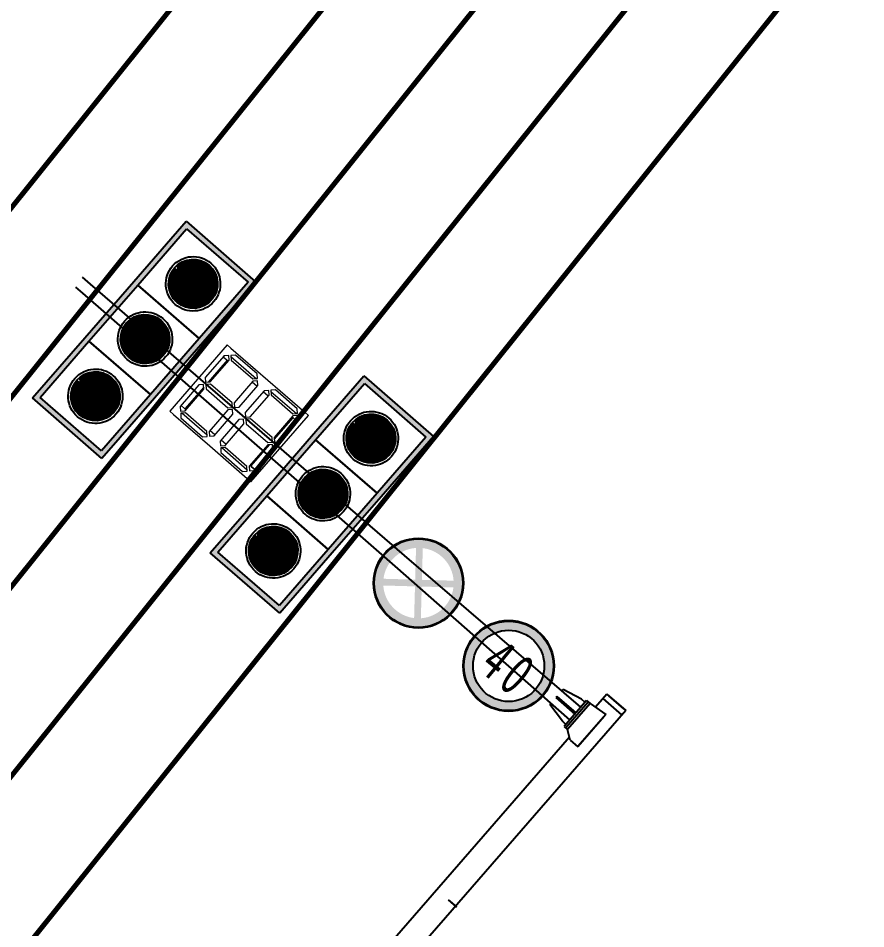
# Model space of a CAD drawing. Header units: millimetres. Extents: x 67532 to 67858, y 50657 to 50929.
# Drawn here: x 67722.44 to 67747.48, y 50807.34 to 50834.24 of the extents above; entities that cross this region are included whole.
import ezdxf

# ---------------------------------------------------------------- set-up
doc = ezdxf.new("R2010")
doc.units = ezdxf.units.MM
doc.linetypes.add('JTSS01', pattern=[6, 2, -4])
doc.layers.add('@-交通信号', color=7, linetype='Continuous')
doc.layers.add('@-交通标志', color=7, linetype='Continuous')
doc.layers.add('@-道路标线', color=7, linetype='Continuous', lineweight=0)
doc.styles.add('标线文字样式', font='simhei.ttf')

# ---------------------------------------------------------------- blocks, each defined once
blk = doc.blocks.new('A$C5D3B22B4')
at = {"layer": '@-交通信号'}
for p, q in [((0.441, 17.242), (1.178, 17.242)), ((0.441, 17.242), (0.441, 16.724)), ((1.105, 17.242), (0.515, 17.242)), ((1.105, 17.242), (0.515, 17.242)), ((0.515, 17.242), (0.515, 17.242)), ((0.515, 17.242), (0.515, 17.242)), ((0.515, 17.242), (0.515, 17.242)), ((1.178, 17.242), (1.178, 0.081)), ((1.178, 17.074), (0.441, 17.074)), ((0.115, 16.703), (0.115, 15.694)), ((0.115, 16.703), (0.25, 16.703)), ((0.182, 16.703), (0.182, 15.694)), ((0.25, 16.703), (0.81, 16.764)), ((0.25, 16.703), (0.25, 15.694)), ((0.81, 16.764), (0.81, 15.512)), ((0.81, 15.511), (0.81, 16.694)), ((0.115, 16.441), (-6.759, 16.405)), ((-0.022, 16.635), (-0.628, 16.498)), ((-0.628, 16.498), (-0.628, 16.439)), ((0.115, 16.635), (-0.022, 16.635)), ((-19.019, 16.368), (-19.33, 16.367)), ((-13.857, 16.384), (-19.019, 16.368)), ((-6.759, 16.405), (-13.857, 16.384)), ((-0.627, 16.22), (-0.627, 16.177)), ((-0.627, 16.22), (0.115, 16.22)), ((-0.627, 16.177), (0.115, 16.177)), ((-19.019, 16.015), (-19.294, 16.017)), ((-13.854, 16.004), (-19.019, 16.015)), ((-6.759, 15.99), (-13.854, 16.004)), ((0.115, 15.955), (-6.759, 15.99)), ((-0.628, 15.957), (-0.628, 15.91)), ((-0.022, 15.773), (-0.628, 15.91)), ((0.115, 15.773), (-0.022, 15.773)), ((0.115, 15.694), (0.25, 15.694)), ((0.515, 15.504), (0.25, 15.694)), ((0.441, 15.556), (0.441, 0.081)), ((0.515, 15.504), (0.81, 15.504)), ((0.89, 9.581), (1.212, 9.581)), ((0.891, 9.578), (1.215, 9.578)), ((1.178, 4.32), (0.441, 4.32)), ((1.178, 3.24), (0.441, 3.24)), ((1.176, 3.066), (1.299, 3.066)), ((1.299, 3.066), (1.299, 1.941)), ((1.03, 2.16), (0.441, 2.16)), ((1.178, 2.16), (0.441, 2.16)), ((1.176, 2.161), (0.444, 2.161)), ((1.028, 2.161), (0.444, 2.161)), ((1.176, 1.941), (1.299, 1.941)), ((1.178, 1.08), (0.441, 1.08)), ((0.281, 0.819), (0.12, 0.215)), ((0.367, 0.819), (0.281, 0.819)), ((0.441, 0.81), (0.354, 0.81)), ((0.444, 0.819), (0.358, 0.819)), ((0.382, 0.81), (0.436, 0.81)), ((0.711, 0.819), (0.754, 0.819)), ((0.711, 0.81), (0.755, 0.81)), ((0.788, 0.819), (0.788, 0.081)), ((0.788, 0.819), (0.831, 0.819)), ((0.831, 0.819), (0.831, 0.081)), ((1.03, 0.81), (1.084, 0.81)), ((1.176, 0.819), (1.285, 0.819)), ((1.178, 0.81), (1.288, 0.81)), ((1.253, 0.819), (1.362, 0.819)), ((1.362, 0.819), (1.523, 0.215)), ((0, 0.081), (1.62, 0.081)), ((0, 0.081), (0, 0)), ((0, 0), (1.62, 0)), ((0.12, 0.215), (0.12, 0.081)), ((1.523, 0.215), (1.523, 0.081)), ((1.62, 0.081), (1.62, 0))]:
    blk.add_line(p, q, dxfattribs=at)
blk = doc.blocks.new('A$C2B1B455F')
at = {"layer": '@-交通信号'}
h = blk.add_hatch(color=256, dxfattribs=at)
h.paths.add_polyline_path([(0, 2.307), (0, 0.733), (0, -0.733), (0, -2.307), (-1.816, -2.307), (-1.816, -0.733), (-1.816, 0.733), (-1.816, 2.307)])
h.paths.add_polyline_path([(-0.106, 2.2), (-0.106, 0.733), (-0.106, -0.733), (-0.106, -2.2), (-1.71, -2.2), (-1.71, -0.733), (-1.71, 0.733), (-1.71, 2.2)], flags=16)
for p, q in [((-1.816, 0.733), (-1.816, 2.307)), ((-1.816, 2.307), (0, 2.307)), ((-1.71, 0.733), (-1.71, 2.2)), ((-1.71, 2.2), (-0.106, 2.2)), ((-0.106, 2.2), (-0.106, 0.733)), ((0, 2.307), (0, 0.733)), ((-0.931, 1.467), (-1.258, 1.794)), ((-0.919, 1.467), (-1.252, 1.8)), ((-0.907, 1.467), (-1.246, 1.806)), ((-0.902, 1.474), (-1.24, 1.812)), ((-0.902, 1.486), (-1.234, 1.818)), ((-0.902, 1.498), (-1.228, 1.824)), ((-0.902, 1.51), (-1.221, 1.83)), ((-0.902, 1.522), (-1.215, 1.835)), ((-0.902, 1.535), (-1.208, 1.841)), ((-0.902, 1.547), (-1.202, 1.846)), ((-0.902, 1.559), (-1.195, 1.852)), ((-0.902, 1.571), (-1.188, 1.857)), ((-0.902, 1.583), (-1.181, 1.862)), ((-0.902, 1.595), (-1.174, 1.867)), ((-0.902, 1.607), (-1.167, 1.871)), ((-0.902, 1.619), (-1.159, 1.876)), ((-0.902, 1.631), (-1.152, 1.881)), ((-0.902, 1.643), (-1.144, 1.885)), ((-0.902, 1.655), (-1.136, 1.89)), ((-0.902, 1.667), (-1.129, 1.894)), ((-0.902, 1.679), (-1.121, 1.898)), ((-0.902, 1.691), (-1.113, 1.902)), ((-0.902, 1.703), (-1.105, 1.906)), ((-0.902, 1.715), (-1.096, 1.91)), ((-0.902, 1.727), (-1.088, 1.913)), ((-0.902, 1.739), (-1.079, 1.917)), ((-0.902, 1.751), (-1.071, 1.92)), ((-0.902, 1.763), (-1.062, 1.923)), ((-0.902, 1.776), (-1.053, 1.926)), ((-0.902, 1.788), (-1.044, 1.929)), ((-0.902, 1.8), (-1.034, 1.932)), ((-0.902, 1.812), (-1.025, 1.935)), ((-0.902, 1.824), (-1.015, 1.937)), ((-0.902, 1.836), (-1.005, 1.939)), ((-0.902, 1.848), (-0.995, 1.941)), ((-0.902, 1.86), (-0.985, 1.943)), ((-0.902, 1.872), (-0.975, 1.945)), ((-0.902, 1.884), (-0.964, 1.946)), ((-0.902, 1.896), (-0.954, 1.948)), ((-0.902, 1.908), (-0.943, 1.949)), ((-0.902, 1.92), (-0.931, 1.95)), ((-0.902, 1.932), (-0.92, 1.95)), ((-0.902, 1.944), (-0.908, 1.95)), ((-0.425, 1.467), (-0.902, 1.944)), ((-0.437, 1.467), (-0.902, 1.932)), ((-0.449, 1.467), (-0.902, 1.92)), ((-0.461, 1.467), (-0.902, 1.908)), ((-0.473, 1.467), (-0.902, 1.896)), ((-0.485, 1.467), (-0.902, 1.884)), ((-0.497, 1.467), (-0.902, 1.872)), ((-0.509, 1.467), (-0.902, 1.86)), ((-0.522, 1.467), (-0.902, 1.848)), ((-0.534, 1.467), (-0.902, 1.836)), ((-0.546, 1.467), (-0.902, 1.824)), ((-0.558, 1.467), (-0.902, 1.812)), ((-0.57, 1.467), (-0.902, 1.8)), ((-0.419, 1.473), (-0.896, 1.95)), ((-0.419, 1.486), (-0.884, 1.95)), ((-0.42, 1.498), (-0.871, 1.949)), ((-0.421, 1.511), (-0.858, 1.948)), ((-0.422, 1.525), (-0.844, 1.947)), ((-0.424, 1.539), (-0.831, 1.945)), ((-0.427, 1.553), (-0.816, 1.943)), ((-0.429, 1.568), (-0.801, 1.94)), ((-0.433, 1.584), (-0.785, 1.936)), ((-0.437, 1.6), (-0.769, 1.932)), ((-0.443, 1.618), (-0.752, 1.927)), ((-0.449, 1.636), (-0.733, 1.92)), ((-0.457, 1.656), (-0.713, 1.912)), ((-0.467, 1.678), (-0.691, 1.902)), ((-0.48, 1.704), (-0.666, 1.889)), ((-0.499, 1.734), (-0.635, 1.87)), ((-0.538, 1.785), (-0.584, 1.831)), ((-1.208, 1.467), (-1.36, 1.619)), ((-1.196, 1.467), (-1.357, 1.628)), ((-1.184, 1.467), (-1.354, 1.637)), ((-1.172, 1.467), (-1.351, 1.646)), ((-1.16, 1.467), (-1.347, 1.655)), ((-1.148, 1.467), (-1.344, 1.663)), ((-1.136, 1.467), (-1.34, 1.671)), ((-1.124, 1.467), (-1.336, 1.679)), ((-1.112, 1.467), (-1.332, 1.687)), ((-1.1, 1.467), (-1.328, 1.695)), ((-1.088, 1.467), (-1.323, 1.703)), ((-1.076, 1.467), (-1.319, 1.711)), ((-1.064, 1.467), (-1.315, 1.718)), ((-1.052, 1.467), (-1.31, 1.726)), ((-1.04, 1.467), (-1.305, 1.733)), ((-1.028, 1.467), (-1.3, 1.74)), ((-1.016, 1.467), (-1.295, 1.747)), ((-1.003, 1.467), (-1.29, 1.754)), ((-0.991, 1.467), (-1.285, 1.761)), ((-0.979, 1.467), (-1.28, 1.768)), ((-0.967, 1.467), (-1.275, 1.775)), ((-0.955, 1.467), (-1.269, 1.781)), ((-0.943, 1.467), (-1.263, 1.788)), ((-0.582, 1.467), (-0.902, 1.788)), ((-0.594, 1.467), (-0.902, 1.776)), ((-0.606, 1.467), (-0.902, 1.763)), ((-0.618, 1.467), (-0.902, 1.751)), ((-0.63, 1.467), (-0.902, 1.739)), ((-0.642, 1.467), (-0.902, 1.727)), ((-0.654, 1.467), (-0.902, 1.715)), ((-0.666, 1.467), (-0.902, 1.703)), ((-0.678, 1.467), (-0.902, 1.691)), ((-0.69, 1.467), (-0.902, 1.679)), ((-0.702, 1.467), (-0.902, 1.667)), ((-0.714, 1.467), (-0.902, 1.655)), ((-0.726, 1.467), (-0.902, 1.643)), ((-0.738, 1.467), (-0.902, 1.631)), ((-0.75, 1.467), (-0.902, 1.619)), ((-0.906, 0.985), (-1.385, 1.463)), ((-0.918, 0.985), (-1.385, 1.451)), ((-0.931, 0.985), (-1.384, 1.438)), ((-1.293, 1.467), (-1.377, 1.552)), ((-0.902, 0.992), (-1.377, 1.467)), ((-1.281, 1.467), (-1.375, 1.562)), ((-1.269, 1.467), (-1.373, 1.572)), ((-1.256, 1.467), (-1.371, 1.582)), ((-1.244, 1.467), (-1.369, 1.592)), ((-1.232, 1.467), (-1.366, 1.601)), ((-0.902, 1.004), (-1.365, 1.467)), ((-1.22, 1.467), (-1.363, 1.61)), ((-0.902, 1.016), (-1.353, 1.467)), ((-0.902, 1.029), (-1.341, 1.467)), ((-0.902, 1.041), (-1.329, 1.467)), ((-0.902, 1.053), (-1.317, 1.467)), ((-0.902, 1.065), (-1.305, 1.467)), ((-0.902, 1.077), (-1.293, 1.467)), ((-0.902, 1.089), (-1.281, 1.467)), ((-0.902, 1.101), (-1.269, 1.467)), ((-0.902, 1.113), (-1.256, 1.467)), ((-0.902, 1.125), (-1.244, 1.467)), ((-0.902, 1.137), (-1.232, 1.467)), ((-0.902, 1.149), (-1.22, 1.467)), ((-0.902, 1.161), (-1.208, 1.467)), ((-0.902, 1.173), (-1.196, 1.467)), ((-0.902, 1.185), (-1.184, 1.467)), ((-0.902, 1.197), (-1.172, 1.467)), ((-0.902, 1.209), (-1.16, 1.467)), ((-0.902, 1.221), (-1.148, 1.467)), ((-0.902, 1.233), (-1.136, 1.467)), ((-0.902, 1.245), (-1.124, 1.467)), ((-0.902, 1.257), (-1.112, 1.467)), ((-0.902, 1.269), (-1.1, 1.467)), ((-0.902, 1.282), (-1.088, 1.467)), ((-0.902, 1.294), (-1.076, 1.467)), ((-0.902, 1.306), (-1.064, 1.467)), ((-0.902, 1.318), (-1.052, 1.467)), ((-0.902, 1.33), (-1.04, 1.467)), ((-0.902, 1.342), (-1.028, 1.467)), ((-0.902, 1.354), (-1.016, 1.467)), ((-0.902, 1.366), (-1.003, 1.467)), ((-0.902, 1.378), (-0.991, 1.467)), ((-0.902, 1.39), (-0.979, 1.467)), ((-0.902, 1.402), (-0.967, 1.467)), ((-0.902, 1.414), (-0.955, 1.467)), ((-0.902, 1.426), (-0.943, 1.467)), ((-0.902, 1.438), (-0.931, 1.467)), ((-0.902, 1.45), (-0.919, 1.467)), ((-0.902, 1.462), (-0.907, 1.467)), ((-0.763, 1.467), (-0.902, 1.607)), ((-0.775, 1.467), (-0.902, 1.595)), ((-0.787, 1.467), (-0.902, 1.583)), ((-0.799, 1.467), (-0.902, 1.571)), ((-0.811, 1.467), (-0.902, 1.559)), ((-0.823, 1.467), (-0.902, 1.547)), ((-0.835, 1.467), (-0.902, 1.535)), ((-0.847, 1.467), (-0.902, 1.522)), ((-0.859, 1.467), (-0.902, 1.51)), ((-0.871, 1.467), (-0.902, 1.498)), ((-0.883, 1.467), (-0.902, 1.486)), ((-0.895, 1.467), (-0.902, 1.474)), ((-0.563, 1.123), (-0.902, 1.462)), ((-0.569, 1.117), (-0.902, 1.45)), ((-0.575, 1.112), (-0.902, 1.438)), ((-0.557, 1.129), (-0.895, 1.467)), ((-0.551, 1.136), (-0.883, 1.467)), ((-0.545, 1.142), (-0.871, 1.467)), ((-0.54, 1.148), (-0.859, 1.467)), ((-0.534, 1.155), (-0.847, 1.467)), ((-0.528, 1.161), (-0.835, 1.467)), ((-0.523, 1.168), (-0.823, 1.467)), ((-0.518, 1.175), (-0.811, 1.467)), ((-0.513, 1.181), (-0.799, 1.467)), ((-0.508, 1.188), (-0.787, 1.467)), ((-0.503, 1.196), (-0.775, 1.467)), ((-0.498, 1.203), (-0.763, 1.467)), ((-0.493, 1.21), (-0.75, 1.467)), ((-0.489, 1.218), (-0.738, 1.467)), ((-0.484, 1.225), (-0.726, 1.467)), ((-0.48, 1.233), (-0.714, 1.467)), ((-0.475, 1.241), (-0.702, 1.467)), ((-0.471, 1.249), (-0.69, 1.467)), ((-0.467, 1.257), (-0.678, 1.467)), ((-0.463, 1.265), (-0.666, 1.467)), ((-0.46, 1.273), (-0.654, 1.467)), ((-0.456, 1.282), (-0.642, 1.467)), ((-0.453, 1.29), (-0.63, 1.467)), ((-0.449, 1.299), (-0.618, 1.467)), ((-0.446, 1.308), (-0.606, 1.467)), ((-0.443, 1.317), (-0.594, 1.467)), ((-0.44, 1.326), (-0.582, 1.467)), ((-0.437, 1.335), (-0.57, 1.467)), ((-0.435, 1.345), (-0.558, 1.467)), ((-0.432, 1.354), (-0.546, 1.467)), ((-0.43, 1.364), (-0.534, 1.467)), ((-0.428, 1.374), (-0.522, 1.467)), ((-0.426, 1.384), (-0.509, 1.467)), ((-0.424, 1.394), (-0.497, 1.467)), ((-0.423, 1.405), (-0.485, 1.467)), ((-0.422, 1.416), (-0.473, 1.467)), ((-0.944, 0.986), (-1.383, 1.425)), ((-0.957, 0.988), (-1.382, 1.412)), ((-0.971, 0.99), (-1.38, 1.398)), ((-0.986, 0.992), (-1.378, 1.384)), ((-1.001, 0.995), (-1.375, 1.369)), ((-1.016, 0.998), (-1.371, 1.353)), ((-1.032, 1.002), (-1.367, 1.337)), ((-1.05, 1.008), (-1.362, 1.32)), ((-1.068, 1.014), (-1.355, 1.301)), ((-1.088, 1.022), (-1.348, 1.281)), ((-1.11, 1.031), (-1.338, 1.26)), ((-0.582, 1.106), (-0.902, 1.426)), ((-0.588, 1.1), (-0.902, 1.414)), ((-0.595, 1.095), (-0.902, 1.402)), ((-0.601, 1.089), (-0.902, 1.39)), ((-0.608, 1.084), (-0.902, 1.378)), ((-0.615, 1.079), (-0.902, 1.366)), ((-0.622, 1.074), (-0.902, 1.354)), ((-0.629, 1.069), (-0.902, 1.342)), ((-0.636, 1.064), (-0.902, 1.33)), ((-0.644, 1.059), (-0.902, 1.318)), ((-0.651, 1.055), (-0.902, 1.306)), ((-0.659, 1.05), (-0.902, 1.294)), ((-0.666, 1.046), (-0.902, 1.282)), ((-0.674, 1.042), (-0.902, 1.269)), ((-0.682, 1.037), (-0.902, 1.257)), ((-1.134, 1.044), (-1.325, 1.235)), ((-1.164, 1.062), (-1.307, 1.205)), ((-1.209, 1.095), (-1.274, 1.16)), ((-0.69, 1.033), (-0.902, 1.245)), ((-0.698, 1.03), (-0.902, 1.233)), ((-0.706, 1.026), (-0.902, 1.221)), ((-0.715, 1.022), (-0.902, 1.209)), ((-0.723, 1.019), (-0.902, 1.197)), ((-0.732, 1.015), (-0.902, 1.185)), ((-0.741, 1.012), (-0.902, 1.173)), ((-0.75, 1.009), (-0.902, 1.161)), ((-0.759, 1.006), (-0.902, 1.149)), ((-0.768, 1.003), (-0.902, 1.137)), ((-0.778, 1.001), (-0.902, 1.125)), ((-0.787, 0.998), (-0.902, 1.113)), ((-0.797, 0.996), (-0.902, 1.101)), ((-0.807, 0.994), (-0.902, 1.089)), ((-0.817, 0.992), (-0.902, 1.077)), ((-0.827, 0.99), (-0.902, 1.065)), ((-0.838, 0.989), (-0.902, 1.053)), ((-0.849, 0.987), (-0.902, 1.041)), ((-0.86, 0.986), (-0.902, 1.029)), ((-0.871, 0.985), (-0.902, 1.016)), ((-0.882, 0.985), (-0.902, 1.004)), ((-1.816, -0.733), (-1.816, 0.733)), ((-1.71, 0.733), (-0.106, 0.733)), ((-1.71, -0.733), (-1.71, 0.733)), ((-0.106, 0.733), (-1.71, 0.733)), ((-0.106, 0.733), (-0.106, -0.733)), ((0, 0.733), (0, -0.733)), ((-0.907, 0.026), (-1.246, 0.365)), ((-0.902, 0.033), (-1.24, 0.371)), ((-0.902, 0.045), (-1.234, 0.377)), ((-0.902, 0.057), (-1.228, 0.382)), ((-0.902, 0.069), (-1.221, 0.388)), ((-0.902, 0.081), (-1.215, 0.394)), ((-0.902, 0.093), (-1.208, 0.399)), ((-0.902, 0.105), (-1.202, 0.405)), ((-0.902, 0.117), (-1.195, 0.41)), ((-0.902, 0.129), (-1.188, 0.415)), ((-0.902, 0.141), (-1.181, 0.42)), ((-0.902, 0.153), (-1.174, 0.425)), ((-0.902, 0.165), (-1.167, 0.43)), ((-0.902, 0.177), (-1.159, 0.435)), ((-0.902, 0.189), (-1.152, 0.439)), ((-0.902, 0.201), (-1.144, 0.444)), ((-0.902, 0.213), (-1.136, 0.448)), ((-0.902, 0.225), (-1.129, 0.452)), ((-0.902, 0.238), (-1.121, 0.456)), ((-0.902, 0.25), (-1.113, 0.46)), ((-0.902, 0.262), (-1.105, 0.464)), ((-0.902, 0.274), (-1.096, 0.468)), ((-0.902, 0.286), (-1.088, 0.472)), ((-0.902, 0.298), (-1.079, 0.475)), ((-0.902, 0.31), (-1.071, 0.478)), ((-0.902, 0.322), (-1.062, 0.482)), ((-0.902, 0.334), (-1.053, 0.485)), ((-0.902, 0.346), (-1.044, 0.488)), ((-0.902, 0.358), (-1.034, 0.49)), ((-0.902, 0.37), (-1.025, 0.493)), ((-0.902, 0.382), (-1.015, 0.495)), ((-0.902, 0.394), (-1.005, 0.498)), ((-0.902, 0.406), (-0.995, 0.5)), ((-0.902, 0.418), (-0.985, 0.502)), ((-0.902, 0.43), (-0.975, 0.503)), ((-0.902, 0.442), (-0.964, 0.505)), ((-0.902, 0.454), (-0.954, 0.506)), ((-0.902, 0.466), (-0.943, 0.507)), ((-0.902, 0.478), (-0.931, 0.508)), ((-0.902, 0.491), (-0.92, 0.509)), ((-0.902, 0.503), (-0.908, 0.509)), ((-0.425, 0.026), (-0.902, 0.503)), ((-0.437, 0.026), (-0.902, 0.491)), ((-0.449, 0.026), (-0.902, 0.478)), ((-0.461, 0.026), (-0.902, 0.466)), ((-0.473, 0.026), (-0.902, 0.454)), ((-0.485, 0.026), (-0.902, 0.442)), ((-0.497, 0.026), (-0.902, 0.43)), ((-0.509, 0.026), (-0.902, 0.418)), ((-0.522, 0.026), (-0.902, 0.406)), ((-0.534, 0.026), (-0.902, 0.394)), ((-0.546, 0.026), (-0.902, 0.382)), ((-0.558, 0.026), (-0.902, 0.37)), ((-0.419, 0.032), (-0.896, 0.509)), ((-0.419, 0.044), (-0.884, 0.509)), ((-0.42, 0.057), (-0.871, 0.508)), ((-0.421, 0.07), (-0.858, 0.507)), ((-0.422, 0.083), (-0.844, 0.505)), ((-0.424, 0.097), (-0.831, 0.504)), ((-0.427, 0.112), (-0.816, 0.501)), ((-0.429, 0.127), (-0.801, 0.498)), ((-0.433, 0.142), (-0.785, 0.495)), ((-0.437, 0.159), (-0.769, 0.49)), ((-0.443, 0.176), (-0.752, 0.485)), ((-0.449, 0.195), (-0.733, 0.478)), ((-0.457, 0.215), (-0.713, 0.47)), ((-0.467, 0.237), (-0.691, 0.46)), ((-0.48, 0.262), (-0.666, 0.447)), ((-0.499, 0.293), (-0.635, 0.428)), ((-0.538, 0.344), (-0.584, 0.39)), ((-1.196, 0.026), (-1.357, 0.187)), ((-1.184, 0.026), (-1.354, 0.196)), ((-1.172, 0.026), (-1.351, 0.204)), ((-1.16, 0.026), (-1.347, 0.213)), ((-1.148, 0.026), (-1.344, 0.221)), ((-1.136, 0.026), (-1.34, 0.23)), ((-1.124, 0.026), (-1.336, 0.238)), ((-1.112, 0.026), (-1.332, 0.246)), ((-1.1, 0.026), (-1.328, 0.254)), ((-1.088, 0.026), (-1.323, 0.262)), ((-1.076, 0.026), (-1.319, 0.269)), ((-1.064, 0.026), (-1.315, 0.277)), ((-1.052, 0.026), (-1.31, 0.284)), ((-1.04, 0.026), (-1.305, 0.291)), ((-1.028, 0.026), (-1.3, 0.299)), ((-1.016, 0.026), (-1.295, 0.306)), ((-1.003, 0.026), (-1.29, 0.313)), ((-0.991, 0.026), (-1.285, 0.32)), ((-0.979, 0.026), (-1.28, 0.326)), ((-0.967, 0.026), (-1.275, 0.333)), ((-0.955, 0.026), (-1.269, 0.34)), ((-0.943, 0.026), (-1.263, 0.346)), ((-0.931, 0.026), (-1.258, 0.352)), ((-0.919, 0.026), (-1.252, 0.359)), ((-0.57, 0.026), (-0.902, 0.358)), ((-0.582, 0.026), (-0.902, 0.346)), ((-0.594, 0.026), (-0.902, 0.334)), ((-0.606, 0.026), (-0.902, 0.322)), ((-0.618, 0.026), (-0.902, 0.31)), ((-0.63, 0.026), (-0.902, 0.298)), ((-0.642, 0.026), (-0.902, 0.286)), ((-0.654, 0.026), (-0.902, 0.274)), ((-0.666, 0.026), (-0.902, 0.262)), ((-0.678, 0.026), (-0.902, 0.25)), ((-0.69, 0.026), (-0.902, 0.238)), ((-0.702, 0.026), (-0.902, 0.225)), ((-0.714, 0.026), (-0.902, 0.213)), ((-0.726, 0.026), (-0.902, 0.201)), ((-0.738, 0.026), (-0.902, 0.189)), ((-1.377, 0.026), (-1.385, 0.034)), ((-0.906, -0.457), (-1.385, 0.022)), ((-0.918, -0.457), (-1.385, 0.009)), ((-1.353, 0.026), (-1.384, 0.057)), ((-1.365, 0.026), (-1.384, 0.045)), ((-1.341, 0.026), (-1.383, 0.068)), ((-1.329, 0.026), (-1.382, 0.079)), ((-1.317, 0.026), (-1.381, 0.09)), ((-1.305, 0.026), (-1.379, 0.1)), ((-1.293, 0.026), (-1.377, 0.111)), ((-0.902, -0.449), (-1.377, 0.026)), ((-1.281, 0.026), (-1.375, 0.121)), ((-1.269, 0.026), (-1.373, 0.131)), ((-1.256, 0.026), (-1.371, 0.14)), ((-1.244, 0.026), (-1.369, 0.15)), ((-1.232, 0.026), (-1.366, 0.159)), ((-0.902, -0.437), (-1.365, 0.026)), ((-1.22, 0.026), (-1.363, 0.169)), ((-1.208, 0.026), (-1.36, 0.178)), ((-0.902, -0.425), (-1.353, 0.026)), ((-0.902, -0.413), (-1.341, 0.026)), ((-0.902, -0.401), (-1.329, 0.026)), ((-0.902, -0.389), (-1.317, 0.026)), ((-0.902, -0.377), (-1.305, 0.026)), ((-0.902, -0.365), (-1.293, 0.026)), ((-0.902, -0.353), (-1.281, 0.026)), ((-0.902, -0.341), (-1.269, 0.026)), ((-0.902, -0.329), (-1.256, 0.026)), ((-0.902, -0.317), (-1.244, 0.026)), ((-0.902, -0.305), (-1.232, 0.026)), ((-0.902, -0.293), (-1.22, 0.026)), ((-0.902, -0.281), (-1.208, 0.026)), ((-0.902, -0.269), (-1.196, 0.026)), ((-0.902, -0.256), (-1.184, 0.026)), ((-0.902, -0.244), (-1.172, 0.026)), ((-0.902, -0.232), (-1.16, 0.026)), ((-0.902, -0.22), (-1.148, 0.026)), ((-0.902, -0.208), (-1.136, 0.026)), ((-0.902, -0.196), (-1.124, 0.026)), ((-0.902, -0.184), (-1.112, 0.026)), ((-0.902, -0.172), (-1.1, 0.026)), ((-0.902, -0.16), (-1.088, 0.026)), ((-0.902, -0.148), (-1.076, 0.026)), ((-0.902, -0.136), (-1.064, 0.026)), ((-0.902, -0.124), (-1.052, 0.026)), ((-0.902, -0.112), (-1.04, 0.026)), ((-0.902, -0.1), (-1.028, 0.026)), ((-0.902, -0.088), (-1.016, 0.026)), ((-0.902, -0.076), (-1.003, 0.026)), ((-0.902, -0.064), (-0.991, 0.026)), ((-0.902, -0.052), (-0.979, 0.026)), ((-0.902, -0.04), (-0.967, 0.026)), ((-0.902, -0.028), (-0.955, 0.026)), ((-0.902, -0.016), (-0.943, 0.026)), ((-0.902, -0.003), (-0.931, 0.026)), ((-0.902, 0.009), (-0.919, 0.026)), ((-0.902, 0.021), (-0.907, 0.026)), ((-0.75, 0.026), (-0.902, 0.177)), ((-0.763, 0.026), (-0.902, 0.165)), ((-0.775, 0.026), (-0.902, 0.153)), ((-0.787, 0.026), (-0.902, 0.141)), ((-0.799, 0.026), (-0.902, 0.129)), ((-0.811, 0.026), (-0.902, 0.117)), ((-0.823, 0.026), (-0.902, 0.105)), ((-0.835, 0.026), (-0.902, 0.093)), ((-0.847, 0.026), (-0.902, 0.081)), ((-0.859, 0.026), (-0.902, 0.069)), ((-0.871, 0.026), (-0.902, 0.057)), ((-0.883, 0.026), (-0.902, 0.045)), ((-0.895, 0.026), (-0.902, 0.033)), ((-0.563, -0.318), (-0.902, 0.021)), ((-0.569, -0.324), (-0.902, 0.009)), ((-0.557, -0.312), (-0.895, 0.026)), ((-0.551, -0.306), (-0.883, 0.026)), ((-0.545, -0.3), (-0.871, 0.026)), ((-0.54, -0.294), (-0.859, 0.026)), ((-0.534, -0.287), (-0.847, 0.026)), ((-0.528, -0.28), (-0.835, 0.026)), ((-0.523, -0.274), (-0.823, 0.026)), ((-0.518, -0.267), (-0.811, 0.026)), ((-0.513, -0.26), (-0.799, 0.026)), ((-0.508, -0.253), (-0.787, 0.026)), ((-0.503, -0.246), (-0.775, 0.026)), ((-0.498, -0.239), (-0.763, 0.026)), ((-0.493, -0.231), (-0.75, 0.026)), ((-0.489, -0.224), (-0.738, 0.026)), ((-0.484, -0.216), (-0.726, 0.026)), ((-0.48, -0.209), (-0.714, 0.026)), ((-0.475, -0.201), (-0.702, 0.026)), ((-0.471, -0.193), (-0.69, 0.026)), ((-0.467, -0.185), (-0.678, 0.026)), ((-0.463, -0.177), (-0.666, 0.026)), ((-0.46, -0.169), (-0.654, 0.026)), ((-0.456, -0.16), (-0.642, 0.026)), ((-0.453, -0.152), (-0.63, 0.026)), ((-0.449, -0.143), (-0.618, 0.026)), ((-0.446, -0.134), (-0.606, 0.026)), ((-0.443, -0.125), (-0.594, 0.026)), ((-0.44, -0.116), (-0.582, 0.026)), ((-0.437, -0.107), (-0.57, 0.026)), ((-0.435, -0.097), (-0.558, 0.026)), ((-0.432, -0.087), (-0.546, 0.026)), ((-0.43, -0.078), (-0.534, 0.026)), ((-0.428, -0.068), (-0.522, 0.026)), ((-0.426, -0.058), (-0.509, 0.026)), ((-0.424, -0.047), (-0.497, 0.026)), ((-0.423, -0.037), (-0.485, 0.026)), ((-0.422, -0.026), (-0.473, 0.026)), ((-0.421, -0.015), (-0.461, 0.026)), ((-0.42, -0.004), (-0.449, 0.026)), ((-0.419, 0.008), (-0.437, 0.026)), ((-0.419, 0.02), (-0.425, 0.026)), ((-0.931, -0.456), (-1.384, -0.003)), ((-0.944, -0.455), (-1.383, -0.016)), ((-0.957, -0.454), (-1.382, -0.03)), ((-0.971, -0.452), (-1.38, -0.044)), ((-0.986, -0.45), (-1.378, -0.058)), ((-1.001, -0.447), (-1.375, -0.073)), ((-1.016, -0.443), (-1.371, -0.088)), ((-1.032, -0.439), (-1.367, -0.105)), ((-1.05, -0.434), (-1.362, -0.122)), ((-1.068, -0.428), (-1.355, -0.14)), ((-1.088, -0.42), (-1.348, -0.16)), ((-0.575, -0.33), (-0.902, -0.003)), ((-0.582, -0.336), (-0.902, -0.016)), ((-0.588, -0.341), (-0.902, -0.028)), ((-0.595, -0.347), (-0.902, -0.04)), ((-0.601, -0.352), (-0.902, -0.052)), ((-0.608, -0.358), (-0.902, -0.064)), ((-0.615, -0.363), (-0.902, -0.076)), ((-0.622, -0.368), (-0.902, -0.088)), ((-0.629, -0.373), (-0.902, -0.1)), ((-0.636, -0.378), (-0.902, -0.112)), ((-0.644, -0.382), (-0.902, -0.124)), ((-0.651, -0.387), (-0.902, -0.136)), ((-0.659, -0.391), (-0.902, -0.148)), ((-0.666, -0.396), (-0.902, -0.16)), ((-0.674, -0.4), (-0.902, -0.172)), ((-1.11, -0.41), (-1.338, -0.182)), ((-1.134, -0.397), (-1.325, -0.207)), ((-1.164, -0.38), (-1.307, -0.237)), ((-1.209, -0.347), (-1.274, -0.282)), ((-0.682, -0.404), (-0.902, -0.184)), ((-0.69, -0.408), (-0.902, -0.196)), ((-0.698, -0.412), (-0.902, -0.208)), ((-0.706, -0.416), (-0.902, -0.22)), ((-0.715, -0.419), (-0.902, -0.232)), ((-0.723, -0.423), (-0.902, -0.244)), ((-0.732, -0.426), (-0.902, -0.256)), ((-0.741, -0.43), (-0.902, -0.269)), ((-0.75, -0.433), (-0.902, -0.281)), ((-0.759, -0.436), (-0.902, -0.293)), ((-0.768, -0.438), (-0.902, -0.305)), ((-0.778, -0.441), (-0.902, -0.317)), ((-0.787, -0.443), (-0.902, -0.329)), ((-0.797, -0.446), (-0.902, -0.341)), ((-0.807, -0.448), (-0.902, -0.353)), ((-0.817, -0.45), (-0.902, -0.365)), ((-0.827, -0.451), (-0.902, -0.377)), ((-0.838, -0.453), (-0.902, -0.389)), ((-0.849, -0.454), (-0.902, -0.401)), ((-0.86, -0.455), (-0.902, -0.413)), ((-0.871, -0.456), (-0.902, -0.425)), ((-0.882, -0.457), (-0.902, -0.437)), ((-0.894, -0.457), (-0.902, -0.449)), ((-1.816, -2.307), (-1.816, -0.733)), ((-0.106, -0.733), (-1.71, -0.733)), ((-1.71, -0.733), (-0.106, -0.733)), ((-1.71, -2.2), (-1.71, -0.733)), ((-0.106, -0.733), (-0.106, -2.2)), ((0, -0.733), (0, -2.307)), ((-0.902, -1.351), (-1.181, -1.072)), ((-0.902, -1.339), (-1.174, -1.067)), ((-0.902, -1.327), (-1.167, -1.062)), ((-0.902, -1.315), (-1.159, -1.057)), ((-0.902, -1.303), (-1.152, -1.053)), ((-0.902, -1.291), (-1.144, -1.048)), ((-0.902, -1.278), (-1.136, -1.044)), ((-0.902, -1.266), (-1.129, -1.04)), ((-0.902, -1.254), (-1.121, -1.035)), ((-0.902, -1.242), (-1.113, -1.031)), ((-0.902, -1.23), (-1.105, -1.028)), ((-0.902, -1.218), (-1.096, -1.024)), ((-0.902, -1.206), (-1.088, -1.02)), ((-0.902, -1.194), (-1.079, -1.017)), ((-0.902, -1.182), (-1.071, -1.013)), ((-0.902, -1.17), (-1.062, -1.01)), ((-0.902, -1.158), (-1.053, -1.007)), ((-0.902, -1.146), (-1.044, -1.004)), ((-0.902, -1.134), (-1.034, -1.002)), ((-0.902, -1.122), (-1.025, -0.999)), ((-0.902, -1.11), (-1.015, -0.996)), ((-0.902, -1.098), (-1.005, -0.994)), ((-0.902, -1.086), (-0.995, -0.992)), ((-0.902, -1.074), (-0.985, -0.99)), ((-0.902, -1.062), (-0.975, -0.989)), ((-0.902, -1.05), (-0.964, -0.987)), ((-0.902, -1.038), (-0.954, -0.986)), ((-0.902, -1.025), (-0.943, -0.985)), ((-0.902, -1.013), (-0.931, -0.984)), ((-0.902, -1.001), (-0.92, -0.983)), ((-0.902, -0.989), (-0.908, -0.983)), ((-0.425, -1.466), (-0.902, -0.989)), ((-0.437, -1.466), (-0.902, -1.001)), ((-0.449, -1.466), (-0.902, -1.013)), ((-0.461, -1.466), (-0.902, -1.025)), ((-0.473, -1.466), (-0.902, -1.038)), ((-0.485, -1.466), (-0.902, -1.05)), ((-0.497, -1.466), (-0.902, -1.062)), ((-0.509, -1.466), (-0.902, -1.074)), ((-0.419, -1.46), (-0.896, -0.983)), ((-0.419, -1.448), (-0.884, -0.983)), ((-0.42, -1.435), (-0.871, -0.984)), ((-0.421, -1.422), (-0.858, -0.985)), ((-0.422, -1.409), (-0.844, -0.986)), ((-0.424, -1.395), (-0.831, -0.988)), ((-0.427, -1.38), (-0.816, -0.991)), ((-0.429, -1.365), (-0.801, -0.994)), ((-0.433, -1.35), (-0.785, -0.997)), ((-0.437, -1.333), (-0.769, -1.002)), ((-0.443, -1.316), (-0.752, -1.007)), ((-0.449, -1.297), (-0.733, -1.013)), ((-0.457, -1.277), (-0.713, -1.021)), ((-0.467, -1.255), (-0.691, -1.031)), ((-0.48, -1.23), (-0.666, -1.045)), ((-0.499, -1.199), (-0.635, -1.064)), ((-1.124, -1.466), (-1.336, -1.254)), ((-1.112, -1.466), (-1.332, -1.246)), ((-1.1, -1.466), (-1.328, -1.238)), ((-1.088, -1.466), (-1.323, -1.23)), ((-1.076, -1.466), (-1.319, -1.223)), ((-1.064, -1.466), (-1.315, -1.215)), ((-1.052, -1.466), (-1.31, -1.208)), ((-1.04, -1.466), (-1.305, -1.2)), ((-1.028, -1.466), (-1.3, -1.193)), ((-1.016, -1.466), (-1.295, -1.186)), ((-1.003, -1.466), (-1.29, -1.179)), ((-0.991, -1.466), (-1.285, -1.172)), ((-0.979, -1.466), (-1.28, -1.165)), ((-0.967, -1.466), (-1.275, -1.159)), ((-0.955, -1.466), (-1.269, -1.152)), ((-0.943, -1.466), (-1.263, -1.146)), ((-0.931, -1.466), (-1.258, -1.139)), ((-0.919, -1.466), (-1.252, -1.133)), ((-0.907, -1.466), (-1.246, -1.127)), ((-0.902, -1.459), (-1.24, -1.121)), ((-0.902, -1.447), (-1.234, -1.115)), ((-0.902, -1.435), (-1.228, -1.109)), ((-0.902, -1.423), (-1.221, -1.104)), ((-0.902, -1.411), (-1.215, -1.098)), ((-0.902, -1.399), (-1.208, -1.093)), ((-0.902, -1.387), (-1.202, -1.087)), ((-0.902, -1.375), (-1.195, -1.082)), ((-0.902, -1.363), (-1.188, -1.077)), ((-0.522, -1.466), (-0.902, -1.086)), ((-0.534, -1.466), (-0.902, -1.098)), ((-0.546, -1.466), (-0.902, -1.11)), ((-0.558, -1.466), (-0.902, -1.122)), ((-0.57, -1.466), (-0.902, -1.134)), ((-0.582, -1.466), (-0.902, -1.146)), ((-0.594, -1.466), (-0.902, -1.158)), ((-0.606, -1.466), (-0.902, -1.17)), ((-0.618, -1.466), (-0.902, -1.182)), ((-0.63, -1.466), (-0.902, -1.194)), ((-0.642, -1.466), (-0.902, -1.206)), ((-0.654, -1.466), (-0.902, -1.218)), ((-0.666, -1.466), (-0.902, -1.23)), ((-0.678, -1.466), (-0.902, -1.242)), ((-0.69, -1.466), (-0.902, -1.254)), ((-0.538, -1.148), (-0.584, -1.102)), ((-1.293, -1.466), (-1.377, -1.381)), ((-1.281, -1.466), (-1.375, -1.371)), ((-1.269, -1.466), (-1.373, -1.361)), ((-1.256, -1.466), (-1.371, -1.351)), ((-1.244, -1.466), (-1.369, -1.342)), ((-1.232, -1.466), (-1.366, -1.332)), ((-1.22, -1.466), (-1.363, -1.323)), ((-1.208, -1.466), (-1.36, -1.314)), ((-1.196, -1.466), (-1.357, -1.305)), ((-1.184, -1.466), (-1.354, -1.296)), ((-1.172, -1.466), (-1.351, -1.288)), ((-1.16, -1.466), (-1.347, -1.279)), ((-1.148, -1.466), (-1.344, -1.271)), ((-1.136, -1.466), (-1.34, -1.262)), ((-0.702, -1.466), (-0.902, -1.266)), ((-0.714, -1.466), (-0.902, -1.278)), ((-0.726, -1.466), (-0.902, -1.291)), ((-0.738, -1.466), (-0.902, -1.303)), ((-0.75, -1.466), (-0.902, -1.315)), ((-0.763, -1.466), (-0.902, -1.327)), ((-0.775, -1.466), (-0.902, -1.339)), ((-0.787, -1.466), (-0.902, -1.351)), ((-0.799, -1.466), (-0.902, -1.363)), ((-0.811, -1.466), (-0.902, -1.375)), ((-0.823, -1.466), (-0.902, -1.387)), ((-0.835, -1.466), (-0.902, -1.399)), ((-0.847, -1.466), (-0.902, -1.411)), ((-0.859, -1.466), (-0.902, -1.423)), ((-0.906, -1.949), (-1.385, -1.47)), ((-0.918, -1.949), (-1.385, -1.483)), ((-0.931, -1.948), (-1.384, -1.495)), ((-0.944, -1.947), (-1.383, -1.508)), ((-0.957, -1.946), (-1.382, -1.522)), ((-0.971, -1.944), (-1.38, -1.535)), ((-0.986, -1.942), (-1.378, -1.55)), ((-0.902, -1.941), (-1.377, -1.466)), ((-1.001, -1.939), (-1.375, -1.565)), ((-1.016, -1.935), (-1.371, -1.58)), ((-1.032, -1.931), (-1.367, -1.597)), ((-0.902, -1.929), (-1.365, -1.466)), ((-1.05, -1.926), (-1.362, -1.614)), ((-0.902, -1.917), (-1.353, -1.466)), ((-0.902, -1.905), (-1.341, -1.466)), ((-0.902, -1.893), (-1.329, -1.466)), ((-0.902, -1.881), (-1.317, -1.466)), ((-0.902, -1.869), (-1.305, -1.466)), ((-0.902, -1.857), (-1.293, -1.466)), ((-0.902, -1.845), (-1.281, -1.466)), ((-0.902, -1.833), (-1.269, -1.466)), ((-0.902, -1.821), (-1.256, -1.466)), ((-0.902, -1.809), (-1.244, -1.466)), ((-0.902, -1.797), (-1.232, -1.466)), ((-0.902, -1.785), (-1.22, -1.466)), ((-0.902, -1.772), (-1.208, -1.466)), ((-0.902, -1.76), (-1.196, -1.466)), ((-0.902, -1.748), (-1.184, -1.466)), ((-0.902, -1.736), (-1.172, -1.466)), ((-0.902, -1.724), (-1.16, -1.466)), ((-0.902, -1.712), (-1.148, -1.466)), ((-0.902, -1.7), (-1.136, -1.466)), ((-0.902, -1.688), (-1.124, -1.466)), ((-0.902, -1.676), (-1.112, -1.466)), ((-0.902, -1.664), (-1.1, -1.466)), ((-0.902, -1.652), (-1.088, -1.466)), ((-0.902, -1.64), (-1.076, -1.466)), ((-0.902, -1.628), (-1.064, -1.466)), ((-0.902, -1.616), (-1.052, -1.466)), ((-0.902, -1.604), (-1.04, -1.466)), ((-0.902, -1.592), (-1.028, -1.466)), ((-0.902, -1.58), (-1.016, -1.466)), ((-0.902, -1.568), (-1.003, -1.466)), ((-0.902, -1.556), (-0.991, -1.466)), ((-0.902, -1.544), (-0.979, -1.466)), ((-0.902, -1.531), (-0.967, -1.466)), ((-0.902, -1.519), (-0.955, -1.466)), ((-0.902, -1.507), (-0.943, -1.466)), ((-0.902, -1.495), (-0.931, -1.466)), ((-0.902, -1.483), (-0.919, -1.466)), ((-0.902, -1.471), (-0.907, -1.466)), ((-0.871, -1.466), (-0.902, -1.435)), ((-0.883, -1.466), (-0.902, -1.447)), ((-0.895, -1.466), (-0.902, -1.459)), ((-0.563, -1.81), (-0.902, -1.471)), ((-0.569, -1.816), (-0.902, -1.483)), ((-0.575, -1.822), (-0.902, -1.495)), ((-0.582, -1.828), (-0.902, -1.507)), ((-0.588, -1.833), (-0.902, -1.519)), ((-0.595, -1.839), (-0.902, -1.531)), ((-0.601, -1.844), (-0.902, -1.544)), ((-0.608, -1.849), (-0.902, -1.556)), ((-0.615, -1.855), (-0.902, -1.568)), ((-0.622, -1.86), (-0.902, -1.58)), ((-0.629, -1.865), (-0.902, -1.592)), ((-0.636, -1.869), (-0.902, -1.604)), ((-0.557, -1.804), (-0.895, -1.466)), ((-0.551, -1.798), (-0.883, -1.466)), ((-0.545, -1.792), (-0.871, -1.466)), ((-0.54, -1.785), (-0.859, -1.466)), ((-0.534, -1.779), (-0.847, -1.466)), ((-0.528, -1.772), (-0.835, -1.466)), ((-0.523, -1.766), (-0.823, -1.466)), ((-0.518, -1.759), (-0.811, -1.466)), ((-0.513, -1.752), (-0.799, -1.466)), ((-0.508, -1.745), (-0.787, -1.466)), ((-0.503, -1.738), (-0.775, -1.466)), ((-0.498, -1.731), (-0.763, -1.466)), ((-0.493, -1.723), (-0.75, -1.466)), ((-0.489, -1.716), (-0.738, -1.466)), ((-0.484, -1.708), (-0.726, -1.466)), ((-0.48, -1.701), (-0.714, -1.466)), ((-0.475, -1.693), (-0.702, -1.466)), ((-0.471, -1.685), (-0.69, -1.466)), ((-0.467, -1.677), (-0.678, -1.466)), ((-0.463, -1.669), (-0.666, -1.466)), ((-0.46, -1.66), (-0.654, -1.466)), ((-0.456, -1.652), (-0.642, -1.466)), ((-0.453, -1.643), (-0.63, -1.466)), ((-0.449, -1.635), (-0.618, -1.466)), ((-0.446, -1.626), (-0.606, -1.466)), ((-0.443, -1.617), (-0.594, -1.466)), ((-0.44, -1.608), (-0.582, -1.466)), ((-0.437, -1.598), (-0.57, -1.466)), ((-0.435, -1.589), (-0.558, -1.466)), ((-0.432, -1.579), (-0.546, -1.466)), ((-0.43, -1.57), (-0.534, -1.466)), ((-0.428, -1.56), (-0.522, -1.466)), ((-0.426, -1.549), (-0.509, -1.466)), ((-0.424, -1.539), (-0.497, -1.466)), ((-0.423, -1.528), (-0.485, -1.466)), ((-0.422, -1.518), (-0.473, -1.466)), ((-1.068, -1.92), (-1.355, -1.632)), ((-1.088, -1.912), (-1.348, -1.652)), ((-1.11, -1.902), (-1.338, -1.674)), ((-1.134, -1.889), (-1.325, -1.698)), ((-1.164, -1.872), (-1.307, -1.728)), ((-1.209, -1.839), (-1.274, -1.773)), ((-0.644, -1.874), (-0.902, -1.616)), ((-0.651, -1.879), (-0.902, -1.628)), ((-0.659, -1.883), (-0.902, -1.64)), ((-0.666, -1.888), (-0.902, -1.652)), ((-0.674, -1.892), (-0.902, -1.664)), ((-0.682, -1.896), (-0.902, -1.676)), ((-0.69, -1.9), (-0.902, -1.688)), ((-0.698, -1.904), (-0.902, -1.7)), ((-0.706, -1.908), (-0.902, -1.712)), ((-0.715, -1.911), (-0.902, -1.724)), ((-0.723, -1.915), (-0.902, -1.736)), ((-0.732, -1.918), (-0.902, -1.748)), ((-0.741, -1.921), (-0.902, -1.76)), ((-0.75, -1.924), (-0.902, -1.772)), ((-0.759, -1.927), (-0.902, -1.785)), ((-0.768, -1.93), (-0.902, -1.797)), ((-0.778, -1.933), (-0.902, -1.809)), ((-0.787, -1.935), (-0.902, -1.821)), ((-0.797, -1.937), (-0.902, -1.833)), ((-0.807, -1.94), (-0.902, -1.845)), ((-0.817, -1.942), (-0.902, -1.857)), ((-0.827, -1.943), (-0.902, -1.869)), ((-0.838, -1.945), (-0.902, -1.881)), ((-0.849, -1.946), (-0.902, -1.893)), ((-0.86, -1.947), (-0.902, -1.905)), ((-0.871, -1.948), (-0.902, -1.917)), ((-0.882, -1.949), (-0.902, -1.929)), ((0, -2.307), (-1.816, -2.307)), ((-0.106, -2.2), (-1.71, -2.2))]:
    blk.add_line(p, q, dxfattribs=at)
for centre, major_axis, start_param, end_param in [((-0.902, 1.467), (0.379, 0.379), 5.497787, 11.780972), ((-0.902, 1.467), (-0.342, 0.342), 3.926991, 10.210176), ((-0.902, 0.026), (0.379, 0.379), 5.497787, 11.780972), ((-0.902, 0.026), (-0.342, 0.342), 3.926991, 10.210176), ((-0.902, -1.466), (0.379, 0.379), 5.497787, 11.780972), ((-0.902, -1.466), (-0.342, 0.342), 3.926991, 10.210176)]:
    blk.add_ellipse(centre, major_axis=major_axis, ratio=1, start_param=start_param, end_param=end_param, dxfattribs=at)
blk = doc.blocks.new('A$C2D777034')
at = {"layer": '@-交通信号', "linetype": 'Continuous', "lineweight": 0}
for p, q in [((-2.12, 0.864), (-2.12, -0.864)), ((-2.022, 0.864), (-2.12, 0.864)), ((-1.959, 0.724), (-2.024, 0.659)), ((-2.022, 0.864), (-0.098, 0.864)), ((-1.893, 0.659), (-1.959, 0.724)), ((-1.864, 0.819), (-1.929, 0.753)), ((-1.929, 0.753), (-1.864, 0.688)), ((-1.913, 0.738), (-1.25, 0.738)), ((-1.3, 0.819), (-1.864, 0.819)), ((-1.234, 0.753), (-1.3, 0.819)), ((-1.3, 0.688), (-1.234, 0.753)), ((-1.205, 0.724), (-1.27, 0.659)), ((-1.14, 0.659), (-1.205, 0.724)), ((-0.915, 0.724), (-0.98, 0.659)), ((-0.85, 0.659), (-0.915, 0.724)), ((-0.82, 0.819), (-0.885, 0.753)), ((-0.885, 0.753), (-0.82, 0.688)), ((-0.87, 0.738), (-0.206, 0.738)), ((-0.256, 0.819), (-0.82, 0.819)), ((-0.191, 0.753), (-0.256, 0.819)), ((-0.256, 0.688), (-0.191, 0.753)), ((-0.161, 0.724), (-0.227, 0.659)), ((-0.096, 0.659), (-0.161, 0.724)), ((0, 0.864), (-0.098, 0.864)), ((0, -0.864), (0, 0.864)), ((-2.024, 0.659), (-2.024, 0.094)), ((-2.022, 0.633), (-2.024, 0.633)), ((-2.022, 0.633), (-2.022, 0.66)), ((-2.022, 0.633), (-2.022, 0.633)), ((-2.022, 0.633), (-1.926, 0.633)), ((-2.021, 0.633), (-2.021, 0.661)), ((-1.926, 0.633), (-2.021, 0.633)), ((-2.017, 0.633), (-2.017, 0.633)), ((-1.991, 0.633), (-1.991, 0.633)), ((-1.948, 0.633), (-1.948, 0.633)), ((-1.926, 0.633), (-1.926, 0.638)), ((-1.926, 0.633), (-1.922, 0.633)), ((-1.926, 0.633), (-1.926, 0.633)), ((-1.893, 0.633), (-1.926, 0.633)), ((-1.922, 0.633), (-1.922, 0.066)), ((-1.893, 0.094), (-1.893, 0.659)), ((-1.864, 0.688), (-1.3, 0.688)), ((-1.27, 0.659), (-1.27, 0.094)), ((-1.14, 0.633), (-1.27, 0.633)), ((-1.14, 0.094), (-1.14, 0.659)), ((-0.98, 0.659), (-0.98, 0.094)), ((-0.85, 0.633), (-0.98, 0.633)), ((-0.85, 0.094), (-0.85, 0.659)), ((-0.82, 0.688), (-0.256, 0.688)), ((-0.227, 0.659), (-0.227, 0.094)), ((-0.194, 0.633), (-0.227, 0.633)), ((-0.198, 0.066), (-0.198, 0.633)), ((-0.198, 0.633), (-0.194, 0.633)), ((-0.194, 0.638), (-0.194, 0.633)), ((-0.194, 0.633), (-0.098, 0.633)), ((-0.194, 0.633), (-0.194, 0.633)), ((-0.099, 0.633), (-0.194, 0.633)), ((-0.172, 0.633), (-0.172, 0.633)), ((-0.129, 0.633), (-0.129, 0.633)), ((-0.103, 0.633), (-0.103, 0.633)), ((-0.099, 0.661), (-0.099, 0.633)), ((-0.098, 0.66), (-0.098, 0.633)), ((-0.098, 0.633), (-0.098, 0.633)), ((-0.098, 0.633), (-0.096, 0.633)), ((-0.096, 0.094), (-0.096, 0.659)), ((-2.024, 0.094), (-1.959, 0.029)), ((-1.959, 0.029), (-1.893, 0.094)), ((-1.864, 0.065), (-1.929, 0)), ((-1.3, 0.065), (-1.864, 0.065)), ((-1.234, 0), (-1.3, 0.065)), ((-1.27, 0.094), (-1.205, 0.029)), ((-1.205, 0.029), (-1.14, 0.094)), ((-0.98, 0.094), (-0.915, 0.029)), ((-0.915, 0.029), (-0.85, 0.094)), ((-0.82, 0.065), (-0.885, 0)), ((-0.256, 0.065), (-0.82, 0.065)), ((-0.191, 0), (-0.256, 0.065)), ((-0.227, 0.094), (-0.161, 0.029)), ((-0.198, -0.008), (-0.198, 0.008)), ((-0.161, 0.029), (-0.096, 0.094)), ((-1.959, -0.029), (-2.024, -0.095)), ((-2.024, -0.095), (-2.024, -0.659)), ((-1.893, -0.095), (-1.959, -0.029)), ((-1.929, 0), (-1.864, -0.065)), ((-1.922, -0.066), (-1.922, -0.633)), ((-1.893, -0.659), (-1.893, -0.095)), ((-1.864, -0.065), (-1.3, -0.065)), ((-1.3, -0.065), (-1.234, 0)), ((-1.205, -0.029), (-1.27, -0.095)), ((-1.27, -0.095), (-1.27, -0.659)), ((-1.14, -0.095), (-1.205, -0.029)), ((-1.14, -0.659), (-1.14, -0.095)), ((-0.915, -0.029), (-0.98, -0.095)), ((-0.98, -0.095), (-0.98, -0.659)), ((-0.85, -0.095), (-0.915, -0.029)), ((-0.885, 0), (-0.82, -0.065)), ((-0.85, -0.659), (-0.85, -0.095)), ((-0.82, -0.065), (-0.256, -0.065)), ((-0.256, -0.065), (-0.191, 0)), ((-0.161, -0.029), (-0.227, -0.095)), ((-0.227, -0.095), (-0.227, -0.659)), ((-0.198, -0.633), (-0.198, -0.066)), ((-0.096, -0.095), (-0.161, -0.029)), ((-0.096, -0.659), (-0.096, -0.095)), ((-2.022, -0.633), (-2.024, -0.633)), ((-2.024, -0.659), (-1.959, -0.724)), ((-2.022, -0.633), (-2.022, -0.633)), ((-2.022, -0.661), (-2.022, -0.633)), ((-1.926, -0.633), (-2.022, -0.633)), ((-2.021, -0.662), (-2.021, -0.633)), ((-2.021, -0.633), (-1.926, -0.633)), ((-2.017, -0.633), (-2.017, -0.633)), ((-1.991, -0.633), (-1.991, -0.633)), ((-1.959, -0.724), (-1.893, -0.659)), ((-1.948, -0.633), (-1.948, -0.633)), ((-1.864, -0.688), (-1.929, -0.753)), ((-1.922, -0.633), (-1.926, -0.633)), ((-1.926, -0.633), (-1.926, -0.633)), ((-1.926, -0.633), (-1.926, -0.638)), ((-1.893, -0.633), (-1.926, -0.633)), ((-1.3, -0.688), (-1.864, -0.688)), ((-1.234, -0.753), (-1.3, -0.688)), ((-1.14, -0.633), (-1.27, -0.633)), ((-1.27, -0.659), (-1.205, -0.724)), ((-1.205, -0.724), (-1.14, -0.659)), ((-0.85, -0.633), (-0.98, -0.633)), ((-0.98, -0.659), (-0.915, -0.724)), ((-0.915, -0.724), (-0.85, -0.659)), ((-0.82, -0.688), (-0.885, -0.753)), ((-0.256, -0.688), (-0.82, -0.688)), ((-0.191, -0.753), (-0.256, -0.688)), ((-0.194, -0.633), (-0.227, -0.633)), ((-0.227, -0.659), (-0.161, -0.724)), ((-0.194, -0.633), (-0.198, -0.633)), ((-0.098, -0.633), (-0.194, -0.633)), ((-0.194, -0.633), (-0.194, -0.633)), ((-0.194, -0.633), (-0.099, -0.633)), ((-0.194, -0.638), (-0.194, -0.633)), ((-0.172, -0.633), (-0.172, -0.633)), ((-0.161, -0.724), (-0.096, -0.659)), ((-0.129, -0.633), (-0.129, -0.633)), ((-0.103, -0.633), (-0.103, -0.633)), ((-0.099, -0.633), (-0.099, -0.662)), ((-0.098, -0.633), (-0.098, -0.633)), ((-0.098, -0.633), (-0.096, -0.633)), ((-0.098, -0.633), (-0.098, -0.661)), ((-2.12, -0.864), (-2.022, -0.864)), ((-2.022, -0.864), (-1.073, -0.864)), ((-1.929, -0.753), (-1.864, -0.819)), ((-1.25, -0.738), (-1.913, -0.738)), ((-1.864, -0.819), (-1.3, -0.819)), ((-1.3, -0.819), (-1.234, -0.753)), ((-1.073, -0.864), (-0.098, -0.864)), ((-0.885, -0.753), (-0.82, -0.819)), ((-0.206, -0.738), (-0.87, -0.738)), ((-0.82, -0.819), (-0.256, -0.819)), ((-0.256, -0.819), (-0.191, -0.753)), ((-0.098, -0.864), (0, -0.864))]:
    blk.add_line(p, q, dxfattribs=at)
blk = doc.blocks.new('A$C4A21586F')
at = {"layer": '@-交通标志'}
h = blk.add_hatch(color=1, dxfattribs=at)
h.paths.add_polyline_path([(6.376, 3.812, 1), (0.104, 2.668, 1)])
h.paths.add_polyline_path([(1.022, 4.478), (2.902, 3.178), (1.602, 1.299, -0.35914)], flags=16)
h.paths.add_polyline_path([(2.002, 1.022), (3.302, 2.902), (5.181, 1.602, -0.35914)], flags=16)
h.paths.add_polyline_path([(1.299, 4.878, -0.35914), (4.478, 5.458), (3.178, 3.578)], flags=16)
h.paths.add_polyline_path([(3.578, 3.302), (4.878, 5.181, -0.35914), (5.458, 2.002)], flags=16)
at = {"layer": '@-交通标志', "color": 1}
for radius in [3.24, 3.188]:
    blk.add_circle((3.24, 3.24, 646.54), radius, dxfattribs=at)
blk = doc.blocks.new('A$C75DF3F3A')
at = {"layer": '@-交通标志', "rotation": 348.7900695939078}
blk.add_blockref('A$C4A21586F', (-0.568, 0.692), dxfattribs=at)
blk = doc.blocks.new('A$C369A65E7')
at = {"layer": '@-交通标志'}
h = blk.add_hatch(color=1, dxfattribs=at)
h.paths.add_polyline_path([(3.257, 6.428, 1), (3.223, 0.052, 1)])
h.paths.add_polyline_path([(3.254, 5.78, 1), (3.226, 0.7, 1)], flags=16)
at = {"layer": '@-交通标志', "color": 1}
for radius in [3.24, 3.188, 2.54]:
    blk.add_circle((3.24, 3.24, 646.54), radius, dxfattribs=at)

msp = doc.modelspace()

# ---------------------------------------------------------------- linework, layer by layer
at = {"layer": '@-道路标线', "color": 7, "linetype": 'Continuous', "const_width": 0.15, "flags": 128}
for points in [[(67710.863, 50814.453), (67780.581, 50901.415)], [(67716.325, 50810.074), (67786.043, 50897.036)], [(67721.786, 50805.696), (67791.504, 50892.658)]]:
    msp.add_lwpolyline(points, dxfattribs=at)
at = {"layer": '@-道路标线', "color": 7, "linetype": 'JTSS01', "const_width": 0.15, "flags": 128}
for points in [[(67713.594, 50812.263), (67783.312, 50899.225)], [(67719.055, 50807.885), (67788.773, 50894.847)]]:
    msp.add_lwpolyline(points, dxfattribs=at)

# ---------------------------------------------------------------- block references
at = {"layer": '@-交通信号', "xscale": 1.5, "yscale": 1.5, "zscale": 1.5, "rotation": 318.9891696313806}
for name, p in [('A$C2B1B455F', (67727.183, 50823.844)), ('A$C2D777034', (67730.163, 50821.525)), ('A$C2B1B455F', (67732.439, 50819.273))]:
    msp.add_blockref(name, p, dxfattribs=at)
at = {"layer": '@-交通信号', "rotation": 318.9891696313806}
msp.add_blockref('A$C5D3B22B4', (67728.185, 50801.552), dxfattribs=at)
at = {"layer": '@-交通标志'}
for name, p, xscale, yscale, zscale, rotation in [('A$C75DF3F3A', (67734.242, 50815.673, 29.459), 0.4100745583241996, 0.4100745583241996, 0.4100745583241996, 44.30675633849077), ('A$C369A65E7', (67735.039, 50814.924, -268.157), 0.4147567635046218, 0.4147567635046218, 0.4147567635046218, 320.5167888249144)]:
    msp.add_blockref(name, p, dxfattribs=dict(at, xscale=xscale, yscale=yscale, zscale=zscale, rotation=rotation))

# ---------------------------------------------------------------- texts
at = {"layer": '@-交通标志', "color": 7, "attachment_point": 8, "rotation": 320.38, "style": '标线文字样式'}
for s, insert, char_height in [('\\W0.6667;4', (67736.221, 50814.824, 268.157), 1.2443), ('{\\W0.666667;0}', (67736.781, 50814.362, 268.157), 1.24427)]:
    msp.add_mtext(s, dxfattribs=dict(at, insert=insert, char_height=char_height))

doc.saveas('drawing.dxf')
